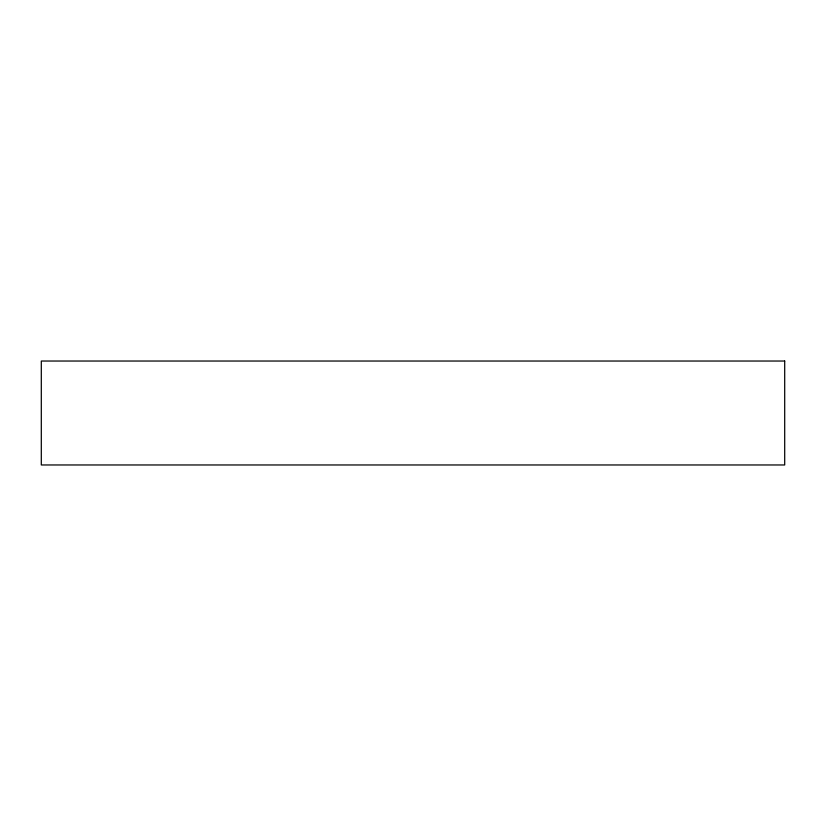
<?xml version="1.0" encoding="UTF-8"?>
<svg xmlns="http://www.w3.org/2000/svg" width="826" height="826" viewBox="0 0 826 826"><rect width="100%" height="100%" fill="white"/><g stroke="black" fill="none" stroke-linecap="round" stroke-linejoin="round"><path stroke-width="1.24" d="M784.7 361.034L41.3 361.034L41.3 464.966L784.7 464.966L784.7 361.034"/></g></svg>
